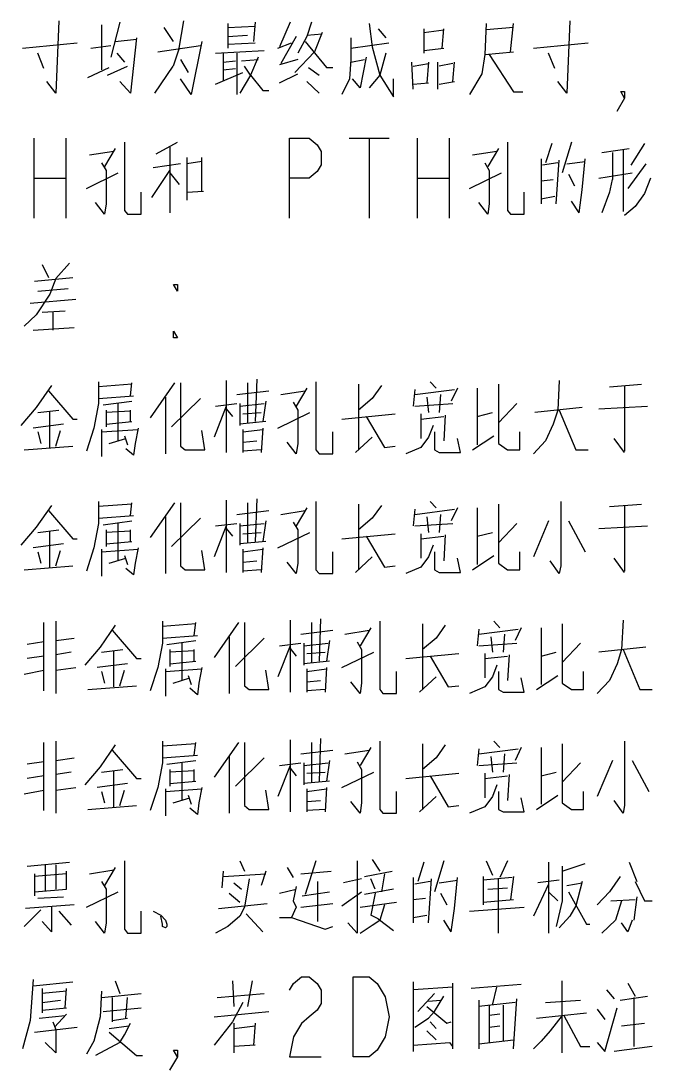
# Model space of a CAD drawing. Header units: millimetres. Extents: x 0 to 420, y 0 to 297.
# Drawn here: x 44.79 to 64.55, y 47.23 to 80.07 of the extents above; entities that cross this region are included whole.
import ezdxf

# ---------------------------------------------------------------- set-up
doc = ezdxf.new("R2010")
doc.units = ezdxf.units.MM
doc.header["$LTSCALE"] = 23.1
doc.layers.get('0').update_dxf_attribs({"linetype": 'CONTINUOUS'})

msp = doc.modelspace()

# ---------------------------------------------------------------- linework, layer by layer
at = {"color": 2}
for p, q in [((47.3156, 79.9446), (47.3156, 78.5333)), ((47.887, 80.0252), (47.6013, 78.9365)), ((49.268, 79.8639), (49.5537, 79.4204)), ((49.7442, 79.2188), (49.8871, 80.0655)), ((51.268, 79.9849), (51.268, 79.2188)), ((51.268, 79.8639), (52.1251, 79.9043)), ((52.1251, 80.0252), (52.0775, 79.4204)), ((53.2204, 80.0252), (52.887, 79.2591)), ((55.9823, 79.8236), (56.2204, 79.5414)), ((57.4109, 79.8236), (57.4109, 79.0575)), ((57.9823, 79.2188), (58.0299, 79.8236)), ((60.2204, 79.8639), (59.3632, 79.7833)), ((60.1251, 79.0978), (60.2204, 79.9849)), ((47.7442, 79.4204), (48.4109, 79.501)), ((51.268, 79.5817), (51.8871, 79.622)), ((53.4109, 79.5817), (52.9347, 78.7349)), ((53.7442, 79.622), (54.2204, 79.6623)), ((57.4109, 79.7026), (58.0299, 79.7833)), ((44.8394, 79.2188), (46.5537, 79.3801)), ((46.9823, 79.2188), (47.6013, 79.2994)), ((49.0775, 79.0978), (50.4109, 79.2994)), ((49.7442, 79.2188), (49.5537, 78.6543)), ((50.8871, 79.0575), (52.4109, 79.1381)), ((51.268, 79.3397), (52.1251, 79.3801)), ((52.8394, 79.2188), (53.268, 79.3801)), ((55.1251, 79.2188), (56.3156, 79.3801)), ((57.4109, 79.1381), (58.0299, 79.2188)), ((60.8394, 79.2188), (62.5537, 79.3801)), ((45.5061, 78.5736), (45.3156, 79.0575)), ((47.7918, 79.0575), (48.0299, 78.7752)), ((49.7918, 78.8559), (50.0299, 78.4526)), ((51.1251, 79.0575), (51.1251, 78.2107)), ((51.1251, 78.7752), (51.5061, 78.8155)), ((51.5537, 79.0575), (51.5537, 77.7672)), ((51.6966, 78.8155), (52.2204, 78.8559)), ((53.4585, 78.8559), (52.887, 78.6946)), ((55.1251, 78.7752), (55.5537, 78.8559)), ((59.3156, 79.0172), (60.2204, 79.0978)), ((61.5061, 78.5736), (61.3156, 79.0575)), ((46.8871, 78.2914), (47.5537, 78.6139)), ((47.5061, 78.372), (48.1251, 78.6543)), ((48.9823, 77.8075), (49.5537, 78.6543)), ((51.1251, 78.5333), (51.5061, 78.5736)), ((53.7918, 78.6139), (54.1251, 78.372)), ((57.0775, 77.9285), (57.0299, 78.7752)), ((57.0775, 78.6543), (57.5537, 78.7349)), ((57.5537, 78.7752), (57.5061, 78.1301)), ((57.8394, 78.7752), (57.8394, 77.9285)), ((58.3156, 78.7349), (57.887, 78.6543)), ((58.3156, 78.1704), (58.3632, 78.7752)), ((50.8871, 78.0897), (51.7442, 78.4526)), ((51.9823, 78.372), (51.649, 77.8075)), ((52.887, 78.1301), (53.4585, 78.4123)), ((54.1251, 77.8075), (53.7442, 78.1704)), ((57.887, 78.0897), (58.3632, 78.1704)), ((57.0775, 78.0897), (57.5537, 78.1301)), ((45.1966, 76.3962), (45.1966, 73.8962)), ((46.1966, 76.3962), (46.1966, 73.8962)), ((49.0299, 75.9123), (49.6966, 76.2752)), ((55.0716, 76.3962), (56.3216, 76.3962)), ((55.6966, 76.3962), (55.6966, 73.8962)), ((57.1966, 76.3962), (57.1966, 73.8962)), ((58.1966, 76.3962), (58.1966, 73.8962)), ((61.4109, 76.2349), (61.2204, 75.6301)), ((62.0299, 76.2752), (61.7442, 75.3075)), ((64.3156, 76.2349), (63.8871, 75.5494)), ((46.9347, 75.872), (47.6966, 75.993)), ((47.7442, 76.0736), (47.4109, 75.5091)), ((49.4585, 76.1139), (49.4585, 74.0575)), ((58.9347, 75.872), (59.6966, 75.993)), ((59.7442, 76.0736), (59.4109, 75.5091)), ((62.9823, 75.9526), (63.8394, 76.0736)), ((63.3156, 75.9526), (63.3156, 75.1059)), ((63.649, 76.0333), (63.649, 74.0978)), ((49.7918, 75.5897), (48.9347, 75.4688)), ((49.9823, 75.7914), (49.9823, 74.4607)), ((50.4585, 75.6704), (49.9823, 75.5897)), ((50.4585, 74.743), (50.4585, 75.7914)), ((61.0775, 75.751), (61.0775, 74.3397)), ((61.6013, 75.6301), (61.1251, 75.5494)), ((61.5537, 74.3397), (61.649, 75.7107)), ((61.887, 75.5897), (62.4585, 75.6704)), ((64.3632, 75.5897), (63.7918, 74.8236)), ((46.8394, 74.8236), (47.8394, 75.3075)), ((48.887, 74.5413), (49.4585, 75.3881)), ((49.4585, 75.3075), (49.7442, 74.9446)), ((58.8394, 74.8236), (59.8394, 75.3075)), ((61.9347, 75.2672), (62.1251, 74.9043)), ((62.8871, 75.1462), (63.9347, 75.3075)), ((45.1966, 75.1462), (46.1966, 75.1462)), ((57.1966, 75.1462), (58.1966, 75.1462)), ((61.0775, 75.0655), (61.4585, 75.1059)), ((63.2204, 74.6623), (63.3156, 75.1059)), ((49.9823, 74.7026), (50.5061, 74.743)), ((61.0775, 74.501), (61.5061, 74.5817)), ((63.2204, 74.7026), (62.9823, 74.0575)), ((62.268, 74.0575), (62.0299, 74.4204)), ((45.4585, 72.4446), (45.649, 72.0414)), ((45.2204, 71.9204), (46.4109, 72.0414)), ((46.268, 71.6784), (45.3156, 71.5978)), ((45.0775, 71.2349), (46.5061, 71.3559)), ((45.4585, 70.9526), (46.1728, 70.993)), ((45.7918, 70.9526), (45.7918, 70.3881)), ((45.1728, 70.3881), (46.4585, 70.4688)), ((47.2204, 68.7752), (47.2204, 68.0897)), ((48.268, 68.6946), (47.2204, 68.6139)), ((48.2204, 68.3317), (48.268, 68.7349)), ((49.6013, 68.7349), (48.8394, 67.6462)), ((51.2204, 68.8155), (51.2204, 66.5575)), ((51.8871, 68.7349), (51.8871, 67.4849)), ((52.1728, 68.8559), (52.1251, 67.5252)), ((55.3632, 68.6946), (55.3632, 66.6381)), ((57.6013, 68.7752), (57.7918, 68.5736)), ((61.649, 68.8155), (61.6013, 67.8881)), ((63.2204, 68.6139), (64.2204, 68.6946)), ((63.6966, 68.6543), (63.6966, 66.5978)), ((47.2204, 68.251), (48.3156, 68.3317)), ((51.5537, 68.372), (52.5537, 68.493)), ((52.9347, 68.372), (53.6966, 68.493)), ((53.7442, 68.5736), (53.4109, 68.0091)), ((57.1251, 68.5333), (57.0775, 68.0091)), ((57.1251, 68.372), (58.3632, 68.5333)), ((57.9347, 68.372), (57.887, 67.8075)), ((58.4585, 68.5736), (58.268, 68.1704)), ((59.0775, 68.5736), (59.0775, 66.7994)), ((47.2204, 68.0897), (47.0775, 67.3236)), ((47.3632, 68.0494), (48.268, 68.1704)), ((47.8394, 66.9204), (47.8394, 68.0897)), ((49.3156, 68.2913), (49.3156, 66.5172)), ((50.4109, 68.251), (49.5061, 67.3639)), ((51.2204, 68.0091), (50.8394, 67.0414)), ((50.8871, 68.0091), (51.5537, 68.0897)), ((51.649, 68.0897), (51.649, 67.4043)), ((51.649, 68.0091), (52.4109, 68.0897)), ((52.4585, 68.1704), (52.3632, 67.5252)), ((57.1251, 68.0091), (58.3156, 68.0897)), ((57.5061, 68.2913), (57.5537, 67.8075)), ((59.7442, 67.4849), (60.3156, 68.0897)), ((62.8871, 67.9285), (64.4109, 68.0091)), ((45.3156, 67.8075), (45.9823, 67.8881)), ((45.6966, 66.7188), (45.6966, 67.8478)), ((47.4585, 67.8881), (47.4585, 67.3639)), ((48.2204, 67.8478), (47.4585, 67.8075)), ((48.2204, 67.5252), (48.2204, 67.8881)), ((51.2204, 67.9285), (51.4109, 67.6865)), ((51.7442, 67.7672), (52.3156, 67.8075)), ((52.8394, 67.3236), (53.8394, 67.8075)), ((54.8394, 67.6059), (56.5061, 67.7672)), ((57.3156, 67.7672), (57.3156, 67.001)), ((57.3156, 67.6059), (58.0299, 67.6865)), ((58.0775, 67.7268), (58.0299, 66.9204)), ((59.0775, 67.6865), (59.5537, 67.8075)), ((62.3632, 67.9688), (60.887, 67.8075)), ((46.1251, 67.4446), (45.1728, 67.3236)), ((47.0775, 67.3236), (46.8394, 66.5978)), ((47.4585, 67.4446), (48.268, 67.5252)), ((52.4585, 67.5252), (51.649, 67.4446)), ((52.3632, 67.3236), (52.3156, 66.5575)), ((45.3156, 67.2026), (45.4109, 66.8397)), ((45.8871, 66.7591), (46.0299, 67.243)), ((47.3156, 67.2026), (48.4585, 67.2833)), ((47.3156, 67.2833), (47.3156, 66.4365)), ((47.5537, 66.8397), (48.0775, 67.001)), ((48.0299, 67.0817), (48.1251, 66.7994)), ((51.7442, 67.2833), (51.7442, 66.5575)), ((51.7442, 67.2026), (52.3632, 67.2833)), ((55.7918, 67.0414), (55.268, 66.5575)), ((58.9347, 66.6381), (59.6013, 67.0817)), ((63.6966, 66.5575), (63.3632, 67.001)), ((44.8871, 66.6381), (46.4109, 66.7591)), ((51.7442, 66.8801), (52.1728, 66.9204)), ((52.3156, 66.6381), (51.7442, 66.5978)), ((47.2204, 65.0252), (47.2204, 64.3397)), ((51.2204, 65.0655), (51.2204, 62.8075)), ((52.1728, 65.1059), (52.1251, 63.7752)), ((57.6013, 65.0252), (57.7918, 64.8236)), ((48.268, 64.9446), (47.2204, 64.8639)), ((48.2204, 64.5817), (48.268, 64.9849)), ((49.6013, 64.9849), (48.8394, 63.8962)), ((51.5537, 64.622), (52.5537, 64.743)), ((51.8871, 64.9849), (51.8871, 63.7349)), ((52.9347, 64.622), (53.6966, 64.743)), ((53.7442, 64.8236), (53.4109, 64.2591)), ((55.3632, 64.9446), (55.3632, 62.8881)), ((57.1251, 64.7833), (57.0775, 64.2591)), ((57.1251, 64.622), (58.3632, 64.7833)), ((58.4585, 64.8236), (58.268, 64.4204)), ((59.0775, 64.8236), (59.0775, 63.0494)), ((63.2204, 64.8639), (64.2204, 64.9446)), ((63.6966, 64.9043), (63.6966, 62.8478)), ((47.2204, 64.501), (48.3156, 64.5817)), ((47.3632, 64.2994), (48.268, 64.4204)), ((49.3156, 64.5413), (49.3156, 62.7672)), ((50.4109, 64.501), (49.5061, 63.6139)), ((52.4585, 64.4204), (52.3632, 63.7752)), ((57.5061, 64.5413), (57.5537, 64.0575)), ((57.9347, 64.622), (57.887, 64.0575)), ((61.3156, 64.4204), (60.8394, 63.2914)), ((61.9347, 64.4204), (62.4585, 63.4526)), ((45.3156, 64.0575), (45.9823, 64.1381)), ((45.6966, 62.9688), (45.6966, 64.0978)), ((47.2204, 64.3397), (47.0775, 63.5736)), ((47.4585, 64.1381), (47.4585, 63.6139)), ((48.2204, 64.0978), (47.4585, 64.0575)), ((47.8394, 63.1704), (47.8394, 64.3397)), ((48.2204, 63.7752), (48.2204, 64.1381)), ((51.2204, 64.2591), (50.8394, 63.2914)), ((50.8871, 64.2591), (51.5537, 64.3397)), ((51.2204, 64.1785), (51.4109, 63.9365)), ((51.649, 64.3397), (51.649, 63.6543)), ((51.649, 64.2591), (52.4109, 64.3397)), ((51.7442, 64.0172), (52.3156, 64.0575)), ((52.8394, 63.5736), (53.8394, 64.0575)), ((57.1251, 64.2591), (58.3156, 64.3397)), ((59.0775, 63.9365), (59.5537, 64.0575)), ((59.7442, 63.7349), (60.3156, 64.3397)), ((62.8871, 64.1785), (64.4109, 64.2591)), ((47.4585, 63.6946), (48.268, 63.7752)), ((52.4585, 63.7752), (51.649, 63.6946)), ((54.8394, 63.8559), (56.5061, 64.0172)), ((57.3156, 64.0172), (57.3156, 63.251)), ((57.3156, 63.8559), (58.0299, 63.9365)), ((58.0775, 63.9768), (58.0299, 63.1704)), ((46.1251, 63.6946), (45.1728, 63.5736)), ((45.3156, 63.4526), (45.4109, 63.0897)), ((45.8871, 63.0091), (46.0299, 63.493)), ((47.0775, 63.5736), (46.8394, 62.8478)), ((47.3156, 63.4526), (48.4585, 63.5333)), ((47.3156, 63.5333), (47.3156, 62.6865)), ((51.7442, 63.5333), (51.7442, 62.8075)), ((51.7442, 63.4526), (52.3632, 63.5333)), ((52.3632, 63.5736), (52.3156, 62.8075)), ((47.5537, 63.0897), (48.0775, 63.251)), ((48.0299, 63.3317), (48.1251, 63.0494)), ((51.7442, 63.1301), (52.1728, 63.1704)), ((55.7918, 63.2914), (55.268, 62.8075)), ((58.9347, 62.8881), (59.6013, 63.3317)), ((63.6966, 62.8075), (63.3632, 63.251)), ((44.8871, 62.8881), (46.4109, 63.0091)), ((52.3156, 62.8881), (51.7442, 62.8478)), ((45.5061, 59.0978), (45.5061, 61.2349)), ((45.8871, 61.2752), (45.8871, 59.0172)), ((49.2204, 61.2752), (49.2204, 60.5897)), ((50.268, 61.1946), (49.2204, 61.1139)), ((50.2204, 60.8317), (50.268, 61.2349)), ((51.6013, 61.2349), (50.8394, 60.1462)), ((53.2204, 61.3155), (53.2204, 59.0575)), ((53.8871, 61.2349), (53.8871, 59.9849)), ((54.1728, 61.3559), (54.1251, 60.0252)), ((57.3632, 61.1946), (57.3632, 59.1381)), ((59.6013, 61.2752), (59.7918, 61.0736)), ((63.649, 61.3155), (63.6013, 60.3881)), ((45.8871, 60.6704), (46.4585, 60.751)), ((49.2204, 60.751), (50.3156, 60.8317)), ((51.3156, 60.7914), (51.3156, 59.0172)), ((52.4109, 60.751), (51.5061, 59.8639)), ((53.5537, 60.872), (54.5537, 60.993)), ((54.9347, 60.872), (55.6966, 60.993)), ((55.7442, 61.0736), (55.4109, 60.5091)), ((59.1251, 61.0333), (59.0775, 60.5091)), ((59.1251, 60.872), (60.3632, 61.0333)), ((59.5061, 60.7914), (59.5537, 60.3075)), ((59.9347, 60.872), (59.887, 60.3075)), ((60.4585, 61.0736), (60.268, 60.6704)), ((61.0775, 61.0736), (61.0775, 59.2994)), ((45.5061, 60.6301), (44.9823, 60.5494)), ((49.2204, 60.5897), (49.0775, 59.8236)), ((49.3632, 60.5494), (50.268, 60.6704)), ((49.8394, 59.4204), (49.8394, 60.5897)), ((53.2204, 60.5091), (52.8394, 59.5414)), ((52.887, 60.5091), (53.5537, 60.5897)), ((53.2204, 60.4284), (53.4109, 60.1865)), ((53.649, 60.5897), (53.649, 59.9043)), ((53.649, 60.5091), (54.4109, 60.5897)), ((54.4585, 60.6704), (54.3632, 60.0252)), ((59.1251, 60.5091), (60.3156, 60.5897)), ((61.7442, 59.9849), (62.3156, 60.5897)), ((64.3632, 60.4688), (62.8871, 60.3075)), ((45.5061, 60.1865), (44.9823, 60.1059)), ((46.3632, 60.3075), (45.8871, 60.2268)), ((47.3156, 60.3075), (47.9823, 60.3881)), ((47.6966, 59.2188), (47.6966, 60.3478)), ((49.4585, 60.3881), (49.4585, 59.8639)), ((50.2204, 60.3478), (49.4585, 60.3075)), ((50.2204, 60.0252), (50.2204, 60.3881)), ((53.7442, 60.2672), (54.3156, 60.3075)), ((54.8394, 59.8236), (55.8394, 60.3075)), ((56.8394, 60.1059), (58.5061, 60.2672)), ((59.3156, 60.2672), (59.3156, 59.501)), ((59.3156, 60.1059), (60.0299, 60.1865)), ((60.0775, 60.2268), (60.0299, 59.4204)), ((61.0775, 60.1865), (61.5537, 60.3075)), ((45.8871, 59.743), (46.5061, 59.8236)), ((48.1251, 59.9446), (47.1728, 59.8236)), ((49.0775, 59.8236), (48.8394, 59.0978)), ((49.3156, 59.7026), (50.4585, 59.7833)), ((49.3156, 59.7833), (49.3156, 58.9365)), ((49.4585, 59.9446), (50.268, 60.0252)), ((54.4585, 60.0252), (53.649, 59.9446)), ((53.7442, 59.7833), (53.7442, 59.0575)), ((53.7442, 59.7026), (54.3632, 59.7833)), ((54.3632, 59.8236), (54.3156, 59.0575)), ((44.8871, 59.622), (45.5061, 59.743)), ((47.3156, 59.7026), (47.4109, 59.3397)), ((47.887, 59.2591), (48.0299, 59.743)), ((49.5537, 59.3397), (50.0775, 59.501)), ((50.0299, 59.5817), (50.1251, 59.2994)), ((57.7918, 59.5414), (57.268, 59.0575)), ((60.9347, 59.1381), (61.6013, 59.5817)), ((46.8871, 59.1381), (48.4109, 59.2591)), ((53.7442, 59.3801), (54.1728, 59.4204)), ((54.3156, 59.1381), (53.7442, 59.0978)), ((45.5061, 55.3478), (45.5061, 57.4849)), ((45.8871, 57.5252), (45.8871, 55.2672)), ((49.2204, 57.5252), (49.2204, 56.8397)), ((50.2204, 57.0817), (50.268, 57.4849)), ((51.6013, 57.4849), (50.8394, 56.3962)), ((53.2204, 57.5655), (53.2204, 55.3075)), ((53.8871, 57.4849), (53.8871, 56.2349)), ((54.1728, 57.6059), (54.1251, 56.2752)), ((59.6013, 57.5252), (59.7918, 57.3236)), ((50.268, 57.4446), (49.2204, 57.3639)), ((53.5537, 57.122), (54.5537, 57.243)), ((54.9347, 57.122), (55.6966, 57.243)), ((55.7442, 57.3236), (55.4109, 56.7591)), ((57.3632, 57.4446), (57.3632, 55.3881)), ((59.1251, 57.2833), (59.0775, 56.7591)), ((59.1251, 57.122), (60.3632, 57.2833)), ((60.4585, 57.3236), (60.268, 56.9204)), ((61.0775, 57.3236), (61.0775, 55.5494)), ((45.5061, 56.8801), (44.9823, 56.7994)), ((45.8871, 56.9204), (46.4585, 57.001)), ((49.2204, 56.8397), (49.0775, 56.0736)), ((49.2204, 57.001), (50.3156, 57.0817)), ((49.3632, 56.7994), (50.268, 56.9204)), ((49.8394, 55.6704), (49.8394, 56.8397)), ((51.3156, 57.0414), (51.3156, 55.2672)), ((52.4109, 57.001), (51.5061, 56.1139)), ((52.887, 56.7591), (53.5537, 56.8397)), ((53.649, 56.8397), (53.649, 56.1543)), ((53.649, 56.7591), (54.4109, 56.8397)), ((54.4585, 56.9204), (54.3632, 56.2752)), ((59.1251, 56.7591), (60.3156, 56.8397)), ((59.5061, 57.0414), (59.5537, 56.5575)), ((59.9347, 57.122), (59.887, 56.5575)), ((61.7442, 56.2349), (62.3156, 56.8397)), ((63.3156, 56.9204), (62.8394, 55.7914)), ((63.9347, 56.9204), (64.4585, 55.9526)), ((46.3632, 56.5575), (45.8871, 56.4768)), ((47.3156, 56.5575), (47.9823, 56.6381)), ((47.6966, 55.4688), (47.6966, 56.5978)), ((49.4585, 56.6381), (49.4585, 56.1139)), ((50.2204, 56.5978), (49.4585, 56.5575)), ((50.2204, 56.2752), (50.2204, 56.6381)), ((53.2204, 56.7591), (52.8394, 55.7914)), ((53.2204, 56.6784), (53.4109, 56.4365)), ((53.7442, 56.5172), (54.3156, 56.5575)), ((54.8394, 56.0736), (55.8394, 56.5575)), ((56.8394, 56.3559), (58.5061, 56.5172)), ((59.3156, 56.5172), (59.3156, 55.751)), ((61.0775, 56.4365), (61.5537, 56.5575)), ((45.5061, 56.4365), (44.9823, 56.3559)), ((48.1251, 56.1946), (47.1728, 56.0736)), ((49.4585, 56.1946), (50.268, 56.2752)), ((54.4585, 56.2752), (53.649, 56.1946)), ((59.3156, 56.3559), (60.0299, 56.4365)), ((60.0775, 56.4768), (60.0299, 55.6704)), ((44.8871, 55.872), (45.5061, 55.993)), ((45.8871, 55.993), (46.5061, 56.0736)), ((47.3156, 55.9526), (47.4109, 55.5897)), ((47.887, 55.5091), (48.0299, 55.993)), ((49.0775, 56.0736), (48.8394, 55.3478)), ((49.3156, 55.9526), (50.4585, 56.0333)), ((49.3156, 56.0333), (49.3156, 55.1865)), ((50.0299, 55.8317), (50.1251, 55.5494)), ((53.7442, 56.0333), (53.7442, 55.3075)), ((53.7442, 55.9526), (54.3632, 56.0333)), ((54.3632, 56.0736), (54.3156, 55.3075)), ((60.9347, 55.3881), (61.6013, 55.8317)), ((46.8871, 55.3881), (48.4109, 55.5091)), ((49.5537, 55.5897), (50.0775, 55.751)), ((53.7442, 55.6301), (54.1728, 55.6704)), ((57.7918, 55.7914), (57.268, 55.3075)), ((54.3156, 55.3881), (53.7442, 55.3478)), ((44.9823, 53.6139), (46.3156, 53.7349)), ((45.5537, 53.6543), (45.5537, 52.8478)), ((45.8871, 53.6543), (45.8871, 52.8881)), ((47.7442, 53.5736), (47.4109, 53.0091)), ((51.649, 53.7752), (51.7918, 53.4526)), ((53.1251, 53.5736), (53.3156, 53.251)), ((54.0299, 53.7752), (53.6966, 52.7268)), ((55.7918, 53.8155), (56.0299, 53.4526)), ((57.4109, 53.7349), (57.2204, 53.1301)), ((58.0299, 53.7752), (57.7442, 52.8075)), ((59.3632, 53.7752), (59.5537, 53.3317)), ((60.0299, 53.7752), (59.7918, 53.251)), ((61.3156, 53.7349), (61.3156, 51.5172)), ((61.7442, 53.4526), (62.4585, 53.6946)), ((63.8394, 53.7349), (64.0775, 53.1301)), ((45.2204, 53.372), (45.2204, 52.6865)), ((46.2204, 53.372), (45.2204, 53.2914)), ((46.9347, 53.372), (47.6966, 53.493)), ((51.1251, 53.4526), (51.0775, 52.9284)), ((51.1251, 53.2914), (52.4585, 53.372)), ((52.4585, 53.4526), (52.3156, 53.0091)), ((53.5537, 53.372), (54.5061, 53.4526)), ((55.4585, 53.2107), (54.8871, 53.0897)), ((55.5537, 53.2914), (56.4109, 53.4526)), ((55.8871, 52.8881), (55.7442, 53.2107)), ((56.1728, 53.372), (56.0775, 52.8075)), ((57.0775, 53.251), (57.0775, 51.8397)), ((57.5537, 51.8397), (57.649, 53.2107)), ((59.268, 53.2914), (59.268, 52.4043)), ((60.1728, 53.251), (59.268, 53.1704)), ((59.7442, 51.5172), (59.7442, 53.2107)), ((60.2204, 53.2914), (60.1251, 52.5655)), ((51.4585, 53.0897), (51.6966, 52.8881)), ((52.887, 52.7672), (53.4109, 52.8881)), ((54.0775, 53.1301), (54.0775, 51.8801)), ((56.4585, 52.8881), (55.5537, 52.7268)), ((57.6013, 53.1301), (57.1251, 53.0494)), ((57.887, 53.0897), (58.4585, 53.1704)), ((59.4109, 52.8881), (60.0299, 52.9284)), ((61.3156, 53.0494), (60.8394, 52.0414)), ((61.649, 53.1704), (60.9823, 53.0897)), ((61.887, 53.0091), (62.3632, 53.0897)), ((45.3156, 52.6059), (46.1251, 52.6462)), ((46.8394, 52.3236), (47.8394, 52.8075)), ((51.3156, 52.7672), (51.649, 52.4849)), ((53.6013, 52.6865), (54.4585, 52.8075)), ((54.8394, 52.3639), (55.4585, 52.8075)), ((55.8871, 52.7672), (55.7442, 52.0817)), ((57.0775, 52.5655), (57.4585, 52.6059)), ((57.9347, 52.7672), (58.1251, 52.4043)), ((59.268, 52.4849), (60.2204, 52.5655)), ((61.3156, 52.8075), (61.6013, 52.5252)), ((63.268, 52.5252), (64.0299, 52.5655)), ((64.0775, 52.6462), (63.9823, 51.9204)), ((45.4109, 52.243), (44.8871, 51.7188)), ((46.4585, 52.4043), (44.9347, 52.2833)), ((50.9823, 52.2833), (52.5061, 52.4446)), ((53.5537, 52.3236), (54.5537, 52.4446)), ((55.4109, 52.3236), (56.5537, 52.4849)), ((56.1728, 52.4043), (56.0299, 51.9204)), ((58.8394, 52.2026), (60.5537, 52.3236)), ((45.9823, 52.2026), (46.3632, 51.7591)), ((51.8394, 52.122), (52.3632, 51.5575)), ((52.887, 52.001), (53.268, 52.001)), ((55.9823, 51.9607), (55.7442, 52.0817)), ((55.9823, 51.9607), (56.4585, 51.5978)), ((57.0775, 52.001), (57.5061, 52.0817)), ((58.268, 51.5575), (58.0299, 51.9204)), ((45.1728, 49.8639), (46.4109, 49.9849)), ((47.7442, 50.0252), (47.887, 49.622)), ((51.4109, 50.0252), (51.4585, 49.2188)), ((52.0299, 50.0252), (51.8871, 49.2188)), ((57.0775, 49.9849), (57.0775, 47.8075)), ((57.0775, 49.9446), (57.0775, 47.9285)), ((58.3156, 47.9688), (58.3156, 49.9446)), ((61.7442, 47.7672), (61.7442, 50.0252)), ((63.7918, 49.9446), (64.0299, 49.5414)), ((45.4585, 49.7833), (45.4585, 49.0172)), ((46.2204, 49.7026), (45.4585, 49.622)), ((46.1728, 49.1784), (46.2204, 49.7833)), ((47.3156, 49.501), (48.5537, 49.622)), ((50.9347, 49.501), (52.4109, 49.622)), ((58.3156, 49.8236), (57.0775, 49.743)), ((57.7442, 49.622), (57.2204, 49.0575)), ((60.4585, 49.9043), (58.887, 49.7833)), ((59.5537, 49.2591), (59.6966, 49.8236)), ((63.1251, 49.743), (63.3632, 49.4607)), ((45.4585, 49.3397), (46.0299, 49.4204)), ((47.649, 49.501), (47.649, 48.7349)), ((48.0775, 48.8559), (48.1251, 49.501)), ((57.5537, 49.3801), (57.9347, 49.4204)), ((59.1251, 49.4204), (59.1251, 47.8881)), ((60.268, 49.3397), (59.1251, 49.2188)), ((59.4585, 49.2591), (59.4585, 48.0897)), ((59.887, 49.2591), (59.887, 48.1301)), ((60.2204, 47.8881), (60.3156, 49.4607)), ((61.2204, 49.3397), (62.3156, 49.4204)), ((63.5537, 49.4204), (64.4109, 49.5414)), ((63.9823, 49.501), (63.9823, 47.9688)), ((45.3632, 48.8559), (46.1728, 48.9365)), ((45.4585, 49.0978), (46.2204, 49.1784)), ((45.8394, 48.5736), (46.2204, 48.9768)), ((47.3632, 49.0575), (48.5537, 49.1784)), ((50.8394, 48.8962), (52.5537, 49.0575)), ((59.7918, 48.9768), (59.4585, 48.9365)), ((60.9347, 48.8559), (62.5061, 49.0172)), ((62.8394, 49.1381), (63.0775, 48.8155)), ((47.5537, 48.5333), (48.1728, 48.6139)), ((47.649, 48.7752), (48.1251, 48.8559)), ((51.4585, 48.6946), (51.4585, 47.7672)), ((51.4585, 48.5333), (52.1251, 48.6139)), ((52.1251, 48.6946), (52.0775, 48.0091)), ((57.1251, 48.5736), (57.5537, 48.8559)), ((57.6013, 48.7349), (57.7918, 48.5333)), ((59.4585, 48.5736), (59.7918, 48.6139)), ((63.6013, 48.6139), (64.3156, 48.6946)), ((45.2204, 48.4123), (46.5537, 48.5736)), ((57.5061, 48.4526), (57.7918, 48.1704)), ((45.8871, 47.7672), (45.5537, 48.0897)), ((47.887, 48.0897), (47.1251, 47.6865)), ((52.1251, 48.0091), (51.4585, 47.9688)), ((57.0775, 48.0091), (58.2204, 48.0897)), ((59.1251, 48.0494), (60.2204, 48.1704)), ((64.5537, 47.9688), (63.3632, 47.8075))]:
    msp.add_line(p, q, dxfattribs=at)
for points in [[(45.9823, 80.0655), (45.8871, 77.8075), (45.6013, 78.1704)], [(53.8871, 80.0252), (53.7442, 79.5817), (53.4585, 79.0575)], [(55.6966, 79.9849), (55.7918, 79.2591), (56.0299, 78.372), (56.4585, 77.6865), (56.4585, 78.251)], [(59.3632, 79.9849), (59.3156, 79.0172), (59.2204, 78.4123), (58.8394, 77.7672)], [(61.9823, 80.0655), (61.887, 77.8075), (61.6013, 78.1704)], [(48.4109, 79.5414), (48.2204, 77.8075), (47.887, 78.1704)], [(54.2204, 79.7026), (53.9823, 79.0978), (53.3632, 78.4526)], [(55.1251, 79.5414), (55.1251, 78.8559), (55.0775, 78.251), (54.8394, 77.7672)], [(50.4585, 79.4204), (50.1251, 77.7672), (49.7918, 78.251)], [(53.6966, 79.4204), (54.3632, 78.6139), (54.5537, 78.6139)], [(52.2204, 78.9365), (51.9823, 78.372), (51.7918, 78.6543)], [(55.6013, 78.9365), (55.4109, 77.9688), (55.1728, 78.251)], [(56.2204, 79.0575), (56.0299, 78.372), (55.6966, 77.9688)], [(59.4585, 79.0172), (60.2204, 77.8478), (60.5061, 77.8478)], [(51.9823, 78.372), (52.3632, 77.8881), (52.5537, 77.8881)], [(63.6966, 77.6462), (63.5716, 77.8545), (63.6966, 77.8545), (63.6966, 77.6462), (63.4466, 77.2295)], [(48.0299, 76.2752), (48.0299, 74.1381), (48.1251, 74.0172), (48.5537, 74.0172), (48.5537, 74.7026)], [(53.1966, 73.8962), (53.1966, 76.3962), (53.8216, 76.3962), (54.0716, 76.1879), (54.1966, 75.9795), (54.1966, 75.5629), (54.0716, 75.3545), (53.8216, 75.1462), (53.1966, 75.1462)], [(60.0299, 76.2752), (60.0299, 74.1381), (60.1251, 74.0172), (60.5537, 74.0172), (60.5537, 74.7026)], [(47.3156, 75.6301), (47.4585, 75.3881), (47.4585, 74.3397), (47.4109, 74.0172), (47.1251, 74.3801)], [(59.3156, 75.6301), (59.4585, 75.3881), (59.4585, 74.3397), (59.4109, 74.0172), (59.1251, 74.3801)], [(62.268, 74.0575), (62.3632, 74.7833), (62.4585, 75.751)], [(64.5061, 75.1462), (64.3156, 74.6623), (64.0299, 74.2591), (63.6966, 73.9768)], [(46.3156, 72.4849), (45.8871, 72.001), (45.6966, 71.5172), (45.268, 70.872), (44.8871, 70.5091)], [(49.6966, 71.8129), (49.6966, 71.6045), (49.5716, 71.8129), (49.6966, 71.8129)], [(49.6966, 70.1462), (49.5716, 70.1462), (49.5716, 70.3545), (49.6966, 70.1462)], [(45.7442, 68.6543), (45.268, 67.9688), (44.7918, 67.4043)], [(49.7918, 68.7349), (49.7918, 66.7591), (49.9347, 66.6381), (50.5537, 66.6381), (50.4585, 67.243)], [(54.0299, 68.7752), (54.0299, 66.6381), (54.1251, 66.5172), (54.5537, 66.5172), (54.5537, 67.2026)], [(56.0775, 68.6543), (55.7918, 68.251), (55.3632, 67.8881)], [(59.7442, 68.6946), (59.7442, 66.8397), (60.0299, 66.6381), (60.4109, 66.6381), (60.4109, 67.2026)], [(45.649, 68.493), (46.4109, 67.6059), (46.5537, 67.6059)], [(53.3156, 68.1301), (53.4585, 67.8881), (53.4585, 66.8397), (53.4109, 66.5172), (53.1251, 66.8801)], [(55.6013, 67.6865), (56.1728, 66.7188), (56.5061, 66.7591)], [(61.6013, 67.8881), (61.4585, 67.4446), (61.2204, 66.9204), (60.8394, 66.5172)], [(61.649, 67.8881), (62.1728, 66.6381), (62.5537, 66.6381)], [(48.4585, 67.3236), (48.3632, 66.8397), (48.3156, 66.4768), (48.0775, 66.6784)], [(57.6966, 67.4043), (57.5537, 67.0414), (57.3156, 66.7188), (56.8394, 66.5172)], [(57.7442, 67.2026), (57.7442, 66.6381), (57.887, 66.5575), (58.5537, 66.5575), (58.4585, 67.001)], [(54.0299, 65.0252), (54.0299, 62.8881), (54.1251, 62.7672), (54.5537, 62.7672), (54.5537, 63.4526)], [(61.6966, 65.0252), (61.6966, 63.0091), (61.649, 62.7672), (61.3632, 63.1704)], [(45.7442, 64.9043), (45.268, 64.2188), (44.7918, 63.6543)], [(45.649, 64.743), (46.4109, 63.8559), (46.5537, 63.8559)], [(49.7918, 64.9849), (49.7918, 63.0091), (49.9347, 62.8881), (50.5537, 62.8881), (50.4585, 63.493)], [(56.0775, 64.9043), (55.7918, 64.501), (55.3632, 64.1381)], [(59.7442, 64.9446), (59.7442, 63.0897), (60.0299, 62.8881), (60.4109, 62.8881), (60.4109, 63.4526)], [(53.3156, 64.3801), (53.4585, 64.1381), (53.4585, 63.0897), (53.4109, 62.7672), (53.1251, 63.1301)], [(55.6013, 63.9365), (56.1728, 62.9688), (56.5061, 63.0091)], [(48.4585, 63.5736), (48.3632, 63.0897), (48.3156, 62.7268), (48.0775, 62.9284)], [(57.6966, 63.6543), (57.5537, 63.2914), (57.3156, 62.9688), (56.8394, 62.7672)], [(57.7442, 63.4526), (57.7442, 62.8881), (57.887, 62.8075), (58.5537, 62.8075), (58.4585, 63.251)], [(47.7442, 61.1543), (47.268, 60.4688), (46.7918, 59.9043)], [(51.7918, 61.2349), (51.7918, 59.2591), (51.9347, 59.1381), (52.5537, 59.1381), (52.4585, 59.743)], [(56.0299, 61.2752), (56.0299, 59.1381), (56.1251, 59.0172), (56.5537, 59.0172), (56.5537, 59.7026)], [(58.0775, 61.1543), (57.7918, 60.751), (57.3632, 60.3881)], [(61.7442, 61.1946), (61.7442, 59.3397), (62.0299, 59.1381), (62.4109, 59.1381), (62.4109, 59.7026)], [(47.649, 60.993), (48.4109, 60.1059), (48.5537, 60.1059)], [(55.3156, 60.6301), (55.4585, 60.3881), (55.4585, 59.3397), (55.4109, 59.0172), (55.1251, 59.3801)], [(57.6013, 60.1865), (58.1728, 59.2188), (58.5061, 59.2591)], [(63.6013, 60.3881), (63.4585, 59.9446), (63.2204, 59.4204), (62.8394, 59.0172)], [(63.649, 60.3881), (64.1728, 59.1381), (64.5537, 59.1381)], [(50.4585, 59.8236), (50.3632, 59.3397), (50.3156, 58.9768), (50.0775, 59.1784)], [(59.6966, 59.9043), (59.5537, 59.5414), (59.3156, 59.2188), (58.8394, 59.0172)], [(59.7442, 59.7026), (59.7442, 59.1381), (59.887, 59.0575), (60.5537, 59.0575), (60.4585, 59.501)], [(51.7918, 57.4849), (51.7918, 55.5091), (51.9347, 55.3881), (52.5537, 55.3881), (52.4585, 55.993)], [(56.0299, 57.5252), (56.0299, 55.3881), (56.1251, 55.2672), (56.5537, 55.2672), (56.5537, 55.9526)], [(63.6966, 57.5252), (63.6966, 55.5091), (63.649, 55.2672), (63.3632, 55.6704)], [(47.7442, 57.4043), (47.268, 56.7188), (46.7918, 56.1543)], [(47.649, 57.243), (48.4109, 56.3559), (48.5537, 56.3559)], [(58.0775, 57.4043), (57.7918, 57.001), (57.3632, 56.6381)], [(61.7442, 57.4446), (61.7442, 55.5897), (62.0299, 55.3881), (62.4109, 55.3881), (62.4109, 55.9526)], [(55.3156, 56.8801), (55.4585, 56.6381), (55.4585, 55.5897), (55.4109, 55.2672), (55.1251, 55.6301)], [(57.6013, 56.4365), (58.1728, 55.4688), (58.5061, 55.5091)], [(59.6966, 56.1543), (59.5537, 55.7914), (59.3156, 55.4688), (58.8394, 55.2672)], [(50.4585, 56.0736), (50.3632, 55.5897), (50.3156, 55.2268), (50.0775, 55.4284)], [(59.7442, 55.9526), (59.7442, 55.3881), (59.887, 55.3075), (60.5537, 55.3075), (60.4585, 55.751)], [(48.0299, 53.7752), (48.0299, 51.6381), (48.1251, 51.5172), (48.5537, 51.5172), (48.5537, 52.2026)], [(55.3156, 53.7752), (55.3156, 51.5172), (55.0299, 51.8397)], [(61.7442, 53.6139), (61.7442, 52.5252), (61.5537, 51.7188)], [(45.2204, 52.8075), (46.2204, 52.8881), (46.2204, 53.4526)], [(51.9347, 53.2107), (51.7918, 52.3236), (51.649, 52.0414), (51.268, 51.7188), (50.8871, 51.5172)], [(58.268, 51.5575), (58.3632, 52.2833), (58.4585, 53.251)], [(63.5537, 53.2914), (63.2204, 52.8075), (62.8394, 52.4043)], [(47.3156, 53.1301), (47.4585, 52.8881), (47.4585, 51.8397), (47.4109, 51.5172), (47.1251, 51.8801)], [(53.4109, 52.9688), (53.3156, 52.5252), (53.4109, 52.3236), (53.268, 52.001)], [(62.3632, 53.1301), (62.1728, 52.3639), (61.9823, 52.0414), (61.649, 51.6785)], [(64.0299, 53.1301), (64.3156, 52.5252), (64.5537, 52.5252)], [(61.9347, 52.8075), (62.5061, 51.7994), (62.6013, 51.7994)], [(45.7442, 52.3236), (45.7442, 51.5575), (45.4585, 51.8801)], [(63.6013, 52.5252), (63.4109, 51.9204), (62.9823, 51.5172)], [(48.9347, 52.2026), (49.1728, 52.0817), (49.3156, 51.9204), (49.3632, 51.7994), (49.3632, 51.7188), (49.3156, 51.6785), (49.2204, 51.7188), (49.2204, 51.7994), (49.1728, 52.0414)], [(53.268, 52.001), (54.3156, 51.6381), (54.5537, 51.7188)], [(55.4109, 51.5172), (55.7918, 51.7591), (56.0299, 51.9204)], [(63.9347, 51.9204), (63.7918, 51.5575), (63.6013, 51.8397)], [(45.1728, 50.0655), (45.0775, 48.7752), (44.8394, 47.8881)], [(53.1966, 49.7295), (53.3216, 49.9379), (53.5716, 50.1462), (53.8216, 50.1462), (54.0716, 49.9379), (54.1966, 49.7295), (54.1966, 49.3129), (54.0716, 49.1045), (53.8216, 48.8962), (53.5716, 48.6879), (53.3216, 48.2712), (53.1966, 47.6462), (54.1966, 47.6462)], [(55.1966, 50.1462), (55.6966, 50.1462), (55.9466, 49.9379), (56.0716, 49.7295), (56.1966, 49.5212), (56.3216, 48.8962), (56.1966, 48.2712), (56.0716, 48.0629), (55.9466, 47.8545), (55.6966, 47.6462), (55.1966, 47.6462), (55.1966, 50.1462)], [(47.3156, 49.7026), (47.268, 48.8962), (47.0775, 48.1301), (46.8394, 47.7268)], [(51.7442, 49.3397), (51.4109, 48.7349), (50.8394, 48.0091)], [(57.5537, 48.8559), (57.7442, 49.0575), (58.0299, 49.5414)], [(57.5061, 49.2188), (58.1251, 48.6946), (58.268, 48.7349)], [(61.7442, 48.9365), (61.3632, 48.4526), (61.0775, 48.1301), (60.8394, 47.8881)], [(61.7918, 48.9365), (62.3156, 47.9688), (62.6013, 47.9688)], [(62.8394, 48.0897), (63.0775, 47.8075), (63.4585, 49.1784)], [(45.7918, 48.7349), (45.8871, 48.493), (45.8871, 47.7672)], [(47.887, 48.0897), (48.0299, 48.3317), (48.2204, 48.6946)], [(47.5537, 48.4123), (48.4109, 47.6865), (48.6013, 47.6865)], [(58.3156, 47.8881), (58.3156, 47.9688), (58.2204, 48.0897)], [(49.6966, 47.6462), (49.5716, 47.8545), (49.6966, 47.8545), (49.6966, 47.6462), (49.4466, 47.2295)]]:
    msp.add_lwpolyline(points, dxfattribs=at)

doc.saveas('drawing.dxf')
